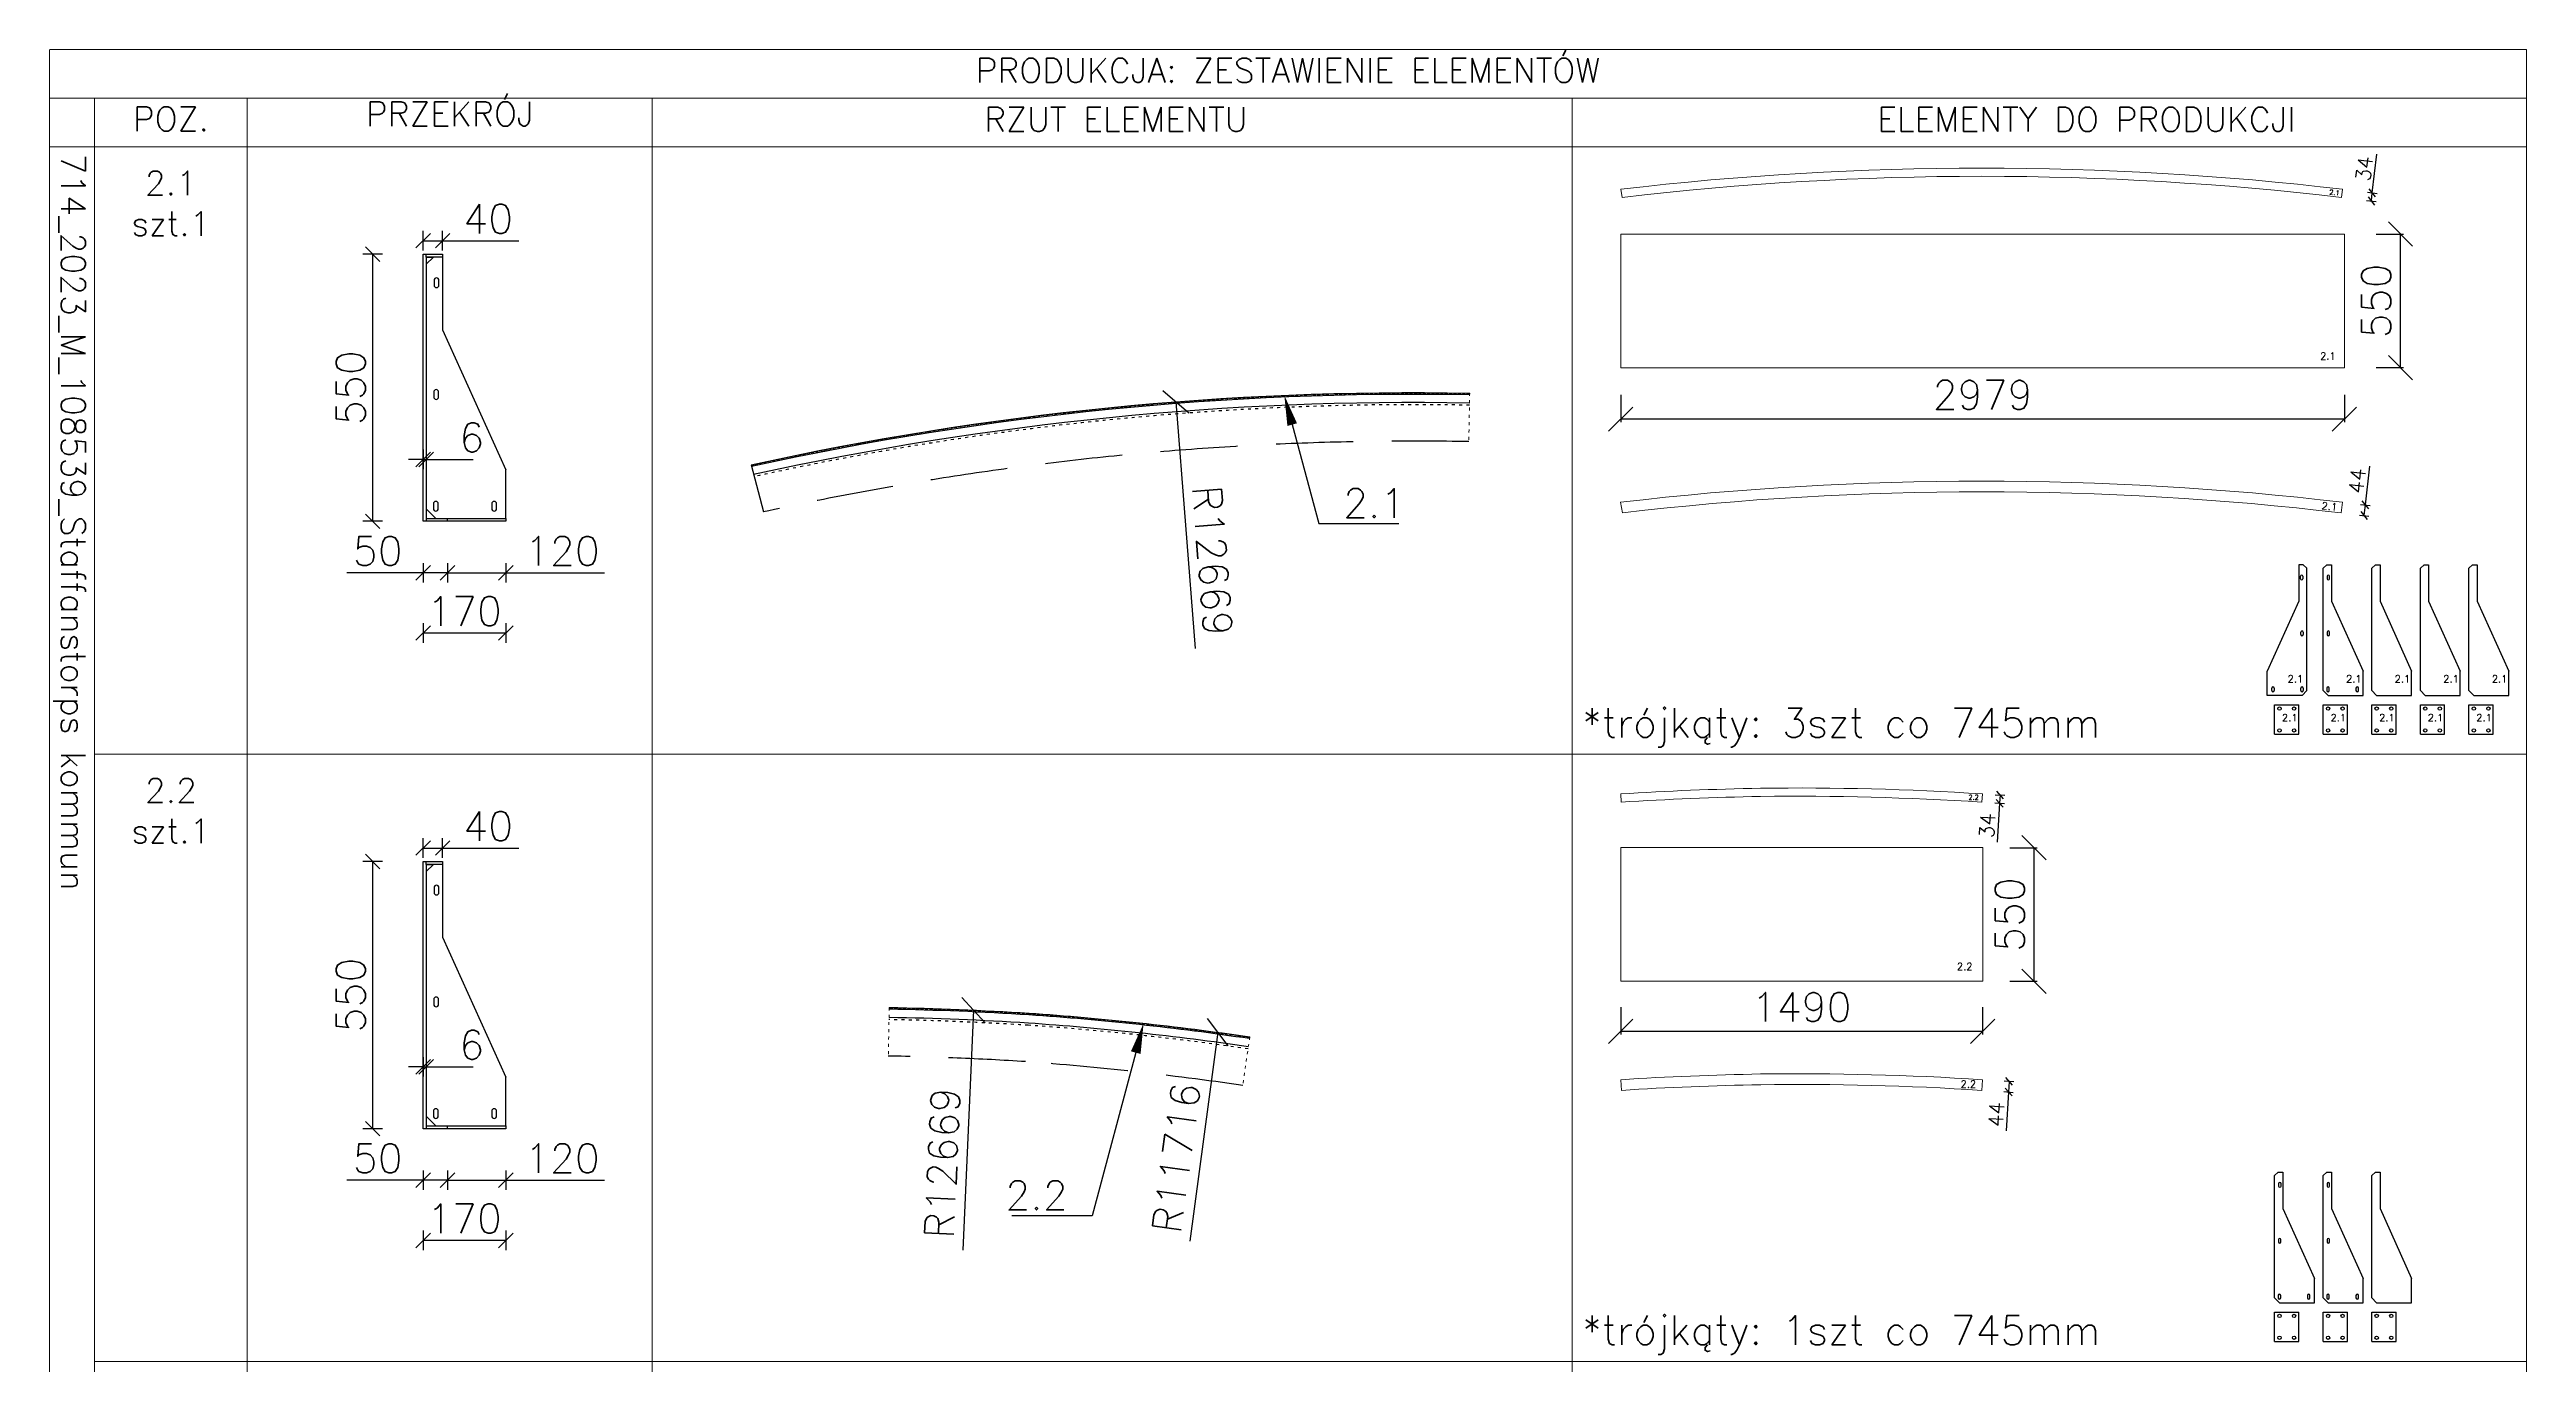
# Model space of a CAD drawing. Header units: millimetres. Extents: x 5046 to 103012, y -15969 to 47766.
# Drawn here: x 58995 to 69191, y 18291 to 23703 of the extents above; entities that cross this region are included whole.
import ezdxf
from ezdxf import colors
from ezdxf.entities.mleader import LeaderData, LeaderLine
from ezdxf.math import Vec2, Vec3

# ---------------------------------------------------------------- set-up
doc = ezdxf.new("R2010")
doc.units = ezdxf.units.MM
for name, pattern in [('ACAD_ISO03W100', [30, 12, -18]), ('ACAD_ISO10W100', [18, 12, -3, 0, -3]), ('HIDDEN2', [4.7625, 3.175, -1.5875])]:
    doc.linetypes.add(name, pattern=pattern)
doc.layers.get('0').update_dxf_attribs({"lineweight": 0})
doc.layers.get('Defpoints').update_dxf_attribs({"lineweight": 0})
for name, color, linetype, lineweight in [('DIM', 3, 'Continuous', 0), ('Kreska-kropka', 240, 'ACAD_ISO10W100', 0), ('Pomocnicze', 252, 'Continuous', 0), ('Przerywana', 230, 'ACAD_ISO03W100', 0), ('TEXT', 2, 'Continuous', 0)]:
    doc.layers.add(name, color=color, linetype=linetype, lineweight=lineweight)
for name, color, linetype in [('L_KS1 550', 40, 'Continuous'), ('L_KS_inderside', 40, 'HIDDEN2'), ('Profil główny', 7, 'Continuous')]:
    doc.layers.add(name, color=color, linetype=linetype)
doc.styles.add('Opisy 1-20', font='simplex.shx', dxfattribs={"height": 100})
doc.styles.add('Skala 1-20', font='simplex.shx', dxfattribs={"height": 60})
doc.styles.add('Skala 1-50', font='simplex.shx', dxfattribs={"height": 120})
doc.dimstyles.new('Skala 1-20', dxfattribs={"dimtxt": 6, "dimasz": 30, "dimexe": 20, "dimexo": 0.625, "dimgap": 15, "dimtad": 1, "dimdec": 0, "dimtxsty": 'Skala 1-20', "dimblk": 'OBLIQUE', "dimcen": 2.5, "dimadec": 0, "dimazin": 0, "dimtfac": 1, "dimtdec": 0, "dimtmove": 0, "dimatfit": 3, "dimldrblk": 'OBLIQUE', "dimfxl": 20, "dimfxlon": 1, "dimarcsym": 0})
doc.dimstyles.new('Skala 1-50', dxfattribs={"dimtxt": 12, "dimasz": 100, "dimexe": 12.5, "dimexo": 0.625, "dimgap": 40, "dimtad": 1, "dimdec": 0, "dimtxsty": 'Skala 1-50', "dimblk": 'OBLIQUE', "dimcen": 2.5, "dimadec": 0, "dimazin": 0, "dimtfac": 1, "dimtdec": 0, "dimtmove": 0, "dimatfit": 3, "dimldrblk": 'OBLIQUE', "dimfxl": 100, "dimfxlon": 1, "dimarcsym": 0})

# ---------------------------------------------------------------- blocks, each defined once
blk = doc.blocks.new('_Oblique')
at = {"color": 0, "linetype": 'ByBlock', "lineweight": -2}
blk.add_line((-0.5, -0.5), (0.5, 0.5), dxfattribs=at)
blk = doc.blocks.new('*D1623')
at = {"layer": 'Defpoints', "color": 0}
for p in [(-6, -214.8), (44, -214.8), (-6, -320.9)]:
    blk.add_point(p, dxfattribs=at)
at = {"layer": 'DIM', "color": 0, "lineweight": -2}
for p, q in [((-6, -300.9), (-6, -340.9)), ((44, -300.9), (44, -340.9)), ((-6, -320.9), (-163.1, -320.9)), ((44, -320.9), (-6, -320.9))]:
    blk.add_line(p, q, dxfattribs=at)
at = {"layer": 'DIM', "color": 0, "linetype": 'ByBlock', "lineweight": -2, "xscale": 30, "yscale": 30, "zscale": 30, "rotation": 180}
blk.add_blockref('_Oblique', (-6, -320.9), dxfattribs=at)
at = {"layer": 'DIM', "color": 0, "linetype": 'ByBlock', "lineweight": -2, "xscale": 30, "yscale": 30, "zscale": 30}
blk.add_blockref('_Oblique', (44, -320.9), dxfattribs=at)
at = {"layer": 'DIM', "color": 0, "insert": (-99.6, -275.9), "char_height": 60, "attachment_point": 5, "style": 'Skala 1-20'}
blk.add_mtext('50', dxfattribs=at)
blk = doc.blocks.new('*D1624')
at = {"layer": 'Defpoints', "color": 0}
for p in [(44, -214.8), (164, -214.8), (164, -320.9)]:
    blk.add_point(p, dxfattribs=at)
at = {"layer": 'DIM', "color": 0, "lineweight": -2}
for p, q in [((44, -300.9), (44, -340.9)), ((164, -300.9), (164, -340.9)), ((44, -320.9), (164, -320.9)), ((164, -320.9), (366.9, -320.9))]:
    blk.add_line(p, q, dxfattribs=at)
at = {"layer": 'DIM', "color": 0, "linetype": 'ByBlock', "lineweight": -2, "xscale": 30, "yscale": 30, "zscale": 30, "rotation": 180}
blk.add_blockref('_Oblique', (44, -320.9), dxfattribs=at)
at = {"layer": 'DIM', "color": 0, "linetype": 'ByBlock', "lineweight": -2, "xscale": 30, "yscale": 30, "zscale": 30}
blk.add_blockref('_Oblique', (164, -320.9), dxfattribs=at)
at = {"layer": 'DIM', "color": 0, "insert": (280.4, -275.9), "char_height": 60, "attachment_point": 5, "style": 'Skala 1-20'}
blk.add_mtext('120', dxfattribs=at)
blk = doc.blocks.new('*D1625')
at = {"layer": 'Defpoints', "color": 0}
for p in [(-6, -214.8), (164, -214.8), (-6, -444.7)]:
    blk.add_point(p, dxfattribs=at)
at = {"layer": 'DIM', "color": 0, "lineweight": -2}
for p, q in [((-6, -424.7), (-6, -464.7)), ((164, -444.7), (-6, -444.7)), ((164, -424.7), (164, -464.7))]:
    blk.add_line(p, q, dxfattribs=at)
at = {"layer": 'DIM', "color": 0, "linetype": 'ByBlock', "lineweight": -2, "xscale": 30, "yscale": 30, "zscale": 30, "rotation": 180}
blk.add_blockref('_Oblique', (-6, -444.7), dxfattribs=at)
at = {"layer": 'DIM', "color": 0, "linetype": 'ByBlock', "lineweight": -2, "xscale": 30, "yscale": 30, "zscale": 30}
blk.add_blockref('_Oblique', (164, -444.7), dxfattribs=at)
at = {"layer": 'DIM', "color": 0, "insert": (79, -399.7), "char_height": 60, "attachment_point": 5, "style": 'Skala 1-20'}
blk.add_mtext('170', dxfattribs=at)
blk = doc.blocks.new('*D1626')
at = {"layer": 'Defpoints', "color": 0}
for p in [(-110, 335.2), (-6, 335.2), (-6, -214.8)]:
    blk.add_point(p, dxfattribs=at)
at = {"layer": 'DIM', "color": 0, "lineweight": -2}
for p, q in [((-90, 335.2), (-130, 335.2)), ((-110, -214.8), (-110, 335.2)), ((-90, -214.8), (-130, -214.8))]:
    blk.add_line(p, q, dxfattribs=at)
at = {"layer": 'DIM', "color": 0, "linetype": 'ByBlock', "lineweight": -2, "xscale": 30, "yscale": 30, "zscale": 30}
for p, rotation in [((-110, 335.2), 90), ((-110, -214.8), 270)]:
    blk.add_blockref('_Oblique', p, dxfattribs=dict(at, rotation=rotation))
at = {"layer": 'DIM', "color": 0, "insert": (-155, 60.2), "char_height": 60, "attachment_point": 5, "rotation": 90, "style": 'Skala 1-20'}
blk.add_mtext('550', dxfattribs=at)
blk = doc.blocks.new('*D1627')
at = {"layer": 'Defpoints', "color": 0}
for p in [(-6, 0), (0, 0), (0, -87.3)]:
    blk.add_point(p, dxfattribs=at)
at = {"layer": 'DIM', "color": 0, "lineweight": -2}
for p, q in [((-6, -87.3), (-36, -87.3)), ((-6, -67.3), (-6, -107.3)), ((-6, -87.3), (0, -87.3)), ((0, -67.3), (0, -107.3)), ((0, -87.3), (97.1, -87.3))]:
    blk.add_line(p, q, dxfattribs=at)
at = {"layer": 'DIM', "color": 0, "linetype": 'ByBlock', "lineweight": -2, "xscale": 30, "yscale": 30, "zscale": 30}
blk.add_blockref('_Oblique', (-6, -87.3), dxfattribs=at)
at = {"layer": 'DIM', "color": 0, "linetype": 'ByBlock', "lineweight": -2, "xscale": 30, "yscale": 30, "zscale": 30, "rotation": 180}
blk.add_blockref('_Oblique', (0, -87.3), dxfattribs=at)
at = {"layer": 'DIM', "color": 0, "insert": (93.6, -42.3), "char_height": 60, "attachment_point": 5, "style": 'Skala 1-20'}
blk.add_mtext('6', dxfattribs=at)
blk = doc.blocks.new('*D1628')
at = {"layer": 'Defpoints', "color": 0}
for p in [(34, 362.8), (-6, 335.2), (34, 335.2)]:
    blk.add_point(p, dxfattribs=at)
at = {"layer": 'DIM', "color": 0, "lineweight": -2}
for p, q in [((-6, 342.8), (-6, 382.8)), ((-6, 362.8), (34, 362.8)), ((34, 342.8), (34, 382.8)), ((34, 362.8), (191.1, 362.8))]:
    blk.add_line(p, q, dxfattribs=at)
at = {"layer": 'DIM', "color": 0, "linetype": 'ByBlock', "lineweight": -2, "xscale": 30, "yscale": 30, "zscale": 30, "rotation": 180}
blk.add_blockref('_Oblique', (-6, 362.8), dxfattribs=at)
at = {"layer": 'DIM', "color": 0, "linetype": 'ByBlock', "lineweight": -2, "xscale": 30, "yscale": 30, "zscale": 30}
blk.add_blockref('_Oblique', (34, 362.8), dxfattribs=at)
at = {"layer": 'DIM', "color": 0, "insert": (127.6, 407.8), "char_height": 60, "attachment_point": 5, "style": 'Skala 1-20'}
blk.add_mtext('40', dxfattribs=at)
blk = doc.blocks.new('*D2830')
at = {"layer": 'Defpoints', "color": 0}
for p in [(63631, 22253), (64613, 9623)]:
    blk.add_point(p, dxfattribs=at)
at = {"layer": 'DIM', "color": 0, "lineweight": -2}
blk.add_line((63631, 22253), (63710, 21238), dxfattribs=at)
at = {"layer": 'DIM', "color": 0, "linetype": 'ByBlock', "lineweight": -2, "xscale": 100, "yscale": 100, "zscale": 100, "rotation": 94.44521016586647}
blk.add_blockref('_Oblique', (63631, 22253), dxfattribs=at)
at = {"layer": 'DIM', "color": 0, "insert": (63782, 21599), "char_height": 120, "attachment_point": 5, "rotation": 274.4452, "style": 'Skala 1-50'}
blk.add_mtext('R12669', dxfattribs=at)
blk = doc.blocks.new('*D2833')
at = {"layer": 'Defpoints', "color": 0}
for p in [(63804, 19658), (62230, 8048)]:
    blk.add_point(p, dxfattribs=at)
at = {"layer": 'DIM', "color": 0, "lineweight": -2}
blk.add_line((63804, 19658), (63688, 18799), dxfattribs=at)
at = {"layer": 'DIM', "color": 0, "linetype": 'ByBlock', "lineweight": -2, "xscale": 100, "yscale": 100, "zscale": 100, "rotation": 82.27860717984346}
blk.add_blockref('_Oblique', (63804, 19658), dxfattribs=at)
at = {"layer": 'DIM', "color": 0, "insert": (63633, 19141), "char_height": 120, "attachment_point": 5, "rotation": 82.2786, "style": 'Skala 1-50'}
blk.add_mtext('R11716', dxfattribs=at)
blk = doc.blocks.new('*D2834')
at = {"layer": 'Defpoints', "color": 0}
for p in [(62798, 19749), (62223, 7094)]:
    blk.add_point(p, dxfattribs=at)
at = {"layer": 'DIM', "color": 0, "lineweight": -2}
blk.add_line((62798, 19749), (62754, 18762), dxfattribs=at)
at = {"layer": 'DIM', "color": 0, "linetype": 'ByBlock', "lineweight": -2, "xscale": 100, "yscale": 100, "zscale": 100, "rotation": 87.39799648507369}
blk.add_blockref('_Oblique', (62798, 19749), dxfattribs=at)
at = {"layer": 'DIM', "color": 0, "insert": (62670, 19120), "char_height": 120, "attachment_point": 5, "rotation": 87.398, "style": 'Skala 1-50'}
blk.add_mtext('R12669', dxfattribs=at)
blk = doc.blocks.new('*D2837')
at = {"layer": 'Defpoints', "color": 0}
for p in [(65591, 22566), (64727, 16684)]:
    blk.add_point(p, dxfattribs=at)
at = {"layer": 'DIM', "color": 0, "lineweight": -2}
blk.add_line((64727, 16684), (64846, 17498), dxfattribs=at)
at = {"layer": 'DIM', "color": 0, "linetype": 'ByBlock', "lineweight": -2, "xscale": 100, "yscale": 100, "zscale": 100, "rotation": 261.6372563403878}
blk.add_blockref('_Oblique', (64727, 16684), dxfattribs=at)
at = {"layer": 'DIM', "color": 0, "insert": (64702, 17205), "char_height": 120, "attachment_point": 5, "rotation": 81.6373, "style": 'Skala 1-50'}
blk.add_mtext('R5945', dxfattribs=at)
blk = doc.blocks.new('G$CA3ED2B26')
at = {"layer": 'Profil główny'}
for p, q in [((-34, 538), (-34, 388)), ((-15, 538), (-34, 538)), ((-15, 538), (0, 523)), ((0, 20), (0, 523)), ((-34, 388), (-164, 100)), ((-164, 0), (-164, 100)), ((-20, 0), (-164, 0)), ((-20, 0), (0, 20))]:
    blk.add_line(p, q, dxfattribs=at)
blk = doc.blocks.new('*D2857')
at = {"layer": 'Defpoints', "color": 0}
for p in [(68441, 22944), (68672, 22944), (68441, 22394)]:
    blk.add_point(p, dxfattribs=at)
at = {"layer": 'DIM', "color": 0, "lineweight": -2}
for p, q in [((68572, 22944), (68685, 22944)), ((68672, 22394), (68672, 22944)), ((68572, 22394), (68685, 22394))]:
    blk.add_line(p, q, dxfattribs=at)
at = {"layer": 'DIM', "color": 0, "linetype": 'ByBlock', "lineweight": -2, "xscale": 100, "yscale": 100, "zscale": 100}
for p, rotation in [((68672, 22944), 90), ((68672, 22394), 270)]:
    blk.add_blockref('_Oblique', p, dxfattribs=dict(at, rotation=rotation))
at = {"layer": 'DIM', "color": 0, "insert": (68572, 22669), "char_height": 120, "attachment_point": 5, "rotation": 90, "style": 'Skala 1-50'}
blk.add_mtext('550', dxfattribs=at)
blk = doc.blocks.new('*D2858')
at = {"layer": 'Defpoints', "color": 0}
for p in [(65462, 22394), (68441, 22394), (65462, 22182)]:
    blk.add_point(p, dxfattribs=at)
at = {"layer": 'DIM', "color": 0, "lineweight": -2}
for p, q in [((65462, 22282), (65462, 22170)), ((68441, 22282), (68441, 22170)), ((68441, 22182), (65462, 22182))]:
    blk.add_line(p, q, dxfattribs=at)
at = {"layer": 'DIM', "color": 0, "linetype": 'ByBlock', "lineweight": -2, "xscale": 100, "yscale": 100, "zscale": 100, "rotation": 180}
blk.add_blockref('_Oblique', (65462, 22182), dxfattribs=at)
at = {"layer": 'DIM', "color": 0, "linetype": 'ByBlock', "lineweight": -2, "xscale": 100, "yscale": 100, "zscale": 100}
blk.add_blockref('_Oblique', (68441, 22182), dxfattribs=at)
at = {"layer": 'DIM', "color": 0, "insert": (66952, 22282), "char_height": 120, "attachment_point": 5, "style": 'Skala 1-50'}
blk.add_mtext('2979', dxfattribs=at)
blk = doc.blocks.new('*D2859')
at = {"layer": 'Defpoints', "color": 0}
for p in [(68430, 23094), (68434, 23128), (68556, 23114)]:
    blk.add_point(p, dxfattribs=at)
at = {"layer": 'DIM', "color": 0, "lineweight": -2}
for p, q in [((68556, 23114), (68575, 23273)), ((68532, 23082), (68572, 23078)), ((68536, 23116), (68576, 23111)), ((68552, 23080), (68556, 23114))]:
    blk.add_line(p, q, dxfattribs=at)
at = {"layer": 'DIM', "color": 0, "linetype": 'ByBlock', "lineweight": -2, "xscale": 30, "yscale": 30, "zscale": 30}
for p, rotation in [((68552, 23080), 263.2619821521481), ((68556, 23114), 83.26198215214802)]:
    blk.add_blockref('_Oblique', p, dxfattribs=dict(at, rotation=rotation))
at = {"layer": 'DIM', "color": 0, "insert": (68523, 23213), "char_height": 60, "attachment_point": 5, "rotation": 83.262, "style": 'Skala 1-20'}
blk.add_mtext('34', dxfattribs=at)
blk = doc.blocks.new('*D2861')
at = {"layer": 'Defpoints', "color": 0}
for p in [(68433, 21840), (68528, 21829), (68428, 21796)]:
    blk.add_point(p, dxfattribs=at)
at = {"layer": 'DIM', "color": 0, "lineweight": -2}
for p, q in [((68528, 21829), (68546, 21988)), ((68508, 21831), (68547, 21826)), ((68522, 21785), (68528, 21829)), ((68503, 21787), (68542, 21783))]:
    blk.add_line(p, q, dxfattribs=at)
at = {"layer": 'DIM', "color": 0, "linetype": 'ByBlock', "lineweight": -2, "xscale": 30, "yscale": 30, "zscale": 30}
for p, rotation in [((68528, 21829), 83.2619821521065), ((68522, 21785), 263.2619821521065)]:
    blk.add_blockref('_Oblique', p, dxfattribs=dict(at, rotation=rotation))
at = {"layer": 'DIM', "color": 0, "insert": (68494, 21928), "char_height": 60, "attachment_point": 5, "rotation": 83.262, "style": 'Skala 1-20'}
blk.add_mtext('44', dxfattribs=at)
blk = doc.blocks.new('*D2876')
at = {"layer": 'Defpoints', "color": 0}
for p in [(66952, 20418), (67164, 20418), (66952, 19868)]:
    blk.add_point(p, dxfattribs=at)
at = {"layer": 'DIM', "color": 0, "lineweight": -2}
for p, q in [((67064, 20418), (67177, 20418)), ((67164, 19868), (67164, 20418)), ((67064, 19868), (67177, 19868))]:
    blk.add_line(p, q, dxfattribs=at)
at = {"layer": 'DIM', "color": 0, "linetype": 'ByBlock', "lineweight": -2, "xscale": 100, "yscale": 100, "zscale": 100}
for p, rotation in [((67164, 20418), 90), ((67164, 19868), 270)]:
    blk.add_blockref('_Oblique', p, dxfattribs=dict(at, rotation=rotation))
at = {"layer": 'DIM', "color": 0, "insert": (67064, 20143), "char_height": 120, "attachment_point": 5, "rotation": 90, "style": 'Skala 1-50'}
blk.add_mtext('550', dxfattribs=at)
blk = doc.blocks.new('*D2877')
at = {"layer": 'Defpoints', "color": 0}
for p in [(65462, 19868), (66952, 19868), (65462, 19662)]:
    blk.add_point(p, dxfattribs=at)
at = {"layer": 'DIM', "color": 0, "lineweight": -2}
for p, q in [((65462, 19762), (65462, 19649)), ((66952, 19762), (66952, 19649)), ((66952, 19662), (65462, 19662))]:
    blk.add_line(p, q, dxfattribs=at)
at = {"layer": 'DIM', "color": 0, "linetype": 'ByBlock', "lineweight": -2, "xscale": 100, "yscale": 100, "zscale": 100, "rotation": 180}
blk.add_blockref('_Oblique', (65462, 19662), dxfattribs=at)
at = {"layer": 'DIM', "color": 0, "linetype": 'ByBlock', "lineweight": -2, "xscale": 100, "yscale": 100, "zscale": 100}
blk.add_blockref('_Oblique', (66952, 19662), dxfattribs=at)
at = {"layer": 'DIM', "color": 0, "insert": (66207, 19762), "char_height": 120, "attachment_point": 5, "style": 'Skala 1-50'}
blk.add_mtext('1490', dxfattribs=at)
blk = doc.blocks.new('*D2878')
at = {"layer": 'Defpoints', "color": 0}
for p in [(66949, 20605), (66951, 20639), (67022, 20601)]:
    blk.add_point(p, dxfattribs=at)
at = {"layer": 'DIM', "color": 0, "lineweight": -2}
for p, q in [((67002, 20602), (67042, 20600)), ((67004, 20636), (67044, 20634)), ((67022, 20601), (67012, 20441)), ((67024, 20635), (67022, 20601))]:
    blk.add_line(p, q, dxfattribs=at)
at = {"layer": 'DIM', "color": 0, "linetype": 'ByBlock', "lineweight": -2, "xscale": 30, "yscale": 30, "zscale": 30}
for p, rotation in [((67022, 20601), 266.4681029372288), ((67024, 20635), 86.46810293722875)]:
    blk.add_blockref('_Oblique', p, dxfattribs=dict(at, rotation=rotation))
at = {"layer": 'DIM', "color": 0, "insert": (66971, 20509), "char_height": 60, "attachment_point": 5, "rotation": 86.4681, "style": 'Skala 1-20'}
blk.add_mtext('34', dxfattribs=at)
blk = doc.blocks.new('*D2880')
at = {"layer": 'Defpoints', "color": 0}
for p in [(66948, 19419), (66951, 19463), (67059, 19412)]:
    blk.add_point(p, dxfattribs=at)
at = {"layer": 'DIM', "color": 0, "lineweight": -2}
for p, q in [((67039, 19414), (67078, 19411)), ((67041, 19458), (67081, 19455)), ((67059, 19412), (67049, 19253)), ((67061, 19456), (67059, 19412))]:
    blk.add_line(p, q, dxfattribs=at)
at = {"layer": 'DIM', "color": 0, "linetype": 'ByBlock', "lineweight": -2, "xscale": 30, "yscale": 30, "zscale": 30}
for p, rotation in [((67059, 19412), 266.4681029372642), ((67061, 19456), 86.46810293726425)]:
    blk.add_blockref('_Oblique', p, dxfattribs=dict(at, rotation=rotation))
at = {"layer": 'DIM', "color": 0, "insert": (67008, 19320), "char_height": 60, "attachment_point": 5, "rotation": 86.4681, "style": 'Skala 1-20'}
blk.add_mtext('44', dxfattribs=at)
blk = doc.blocks.new('*D2892')
at = {"layer": 'Defpoints', "color": 0}
for p in [(62407, 20548), (63235, 14662)]:
    blk.add_point(p, dxfattribs=at)
at = {"layer": 'DIM', "color": 0, "lineweight": -2}
blk.add_line((63235, 14662), (63120, 15476), dxfattribs=at)
at = {"layer": 'DIM', "color": 0, "linetype": 'ByBlock', "lineweight": -2, "xscale": 100, "yscale": 100, "zscale": 100, "rotation": 278.0107824591519}
blk.add_blockref('_Oblique', (63235, 14662), dxfattribs=at)
at = {"layer": 'DIM', "color": 0, "insert": (63263, 15182), "char_height": 120, "attachment_point": 5, "rotation": 278.0108, "style": 'Skala 1-50'}
blk.add_mtext('R5945', dxfattribs=at)
blk = doc.blocks.new('det550')
at = {"layer": 'Profil główny'}
for p, q in [((-6, -214.8), (-6, 335.2)), ((-6, 335.2), (34, 335.2)), ((0, 329.2), (0, 335.2)), ((34, 329.2), (0, 329.2)), ((0, 329.2), (0, -208.8)), ((0, 329.2), (15, 329.2)), ((15, 329.2), (0, 314.2)), ((0, 314.2), (0, -188.8)), ((34, 335.2), (34, 329.2)), ((34, 329.2), (34, 179.2)), ((34, 179.2), (164, -108.8)), ((164, -208.8), (164, -108.8)), ((20, -208.8), (0, -188.8)), ((164, -214.8), (-6, -214.8)), ((0, -208.8), (164, -208.8)), ((0, -208.8), (0, -214.8)), ((44, -214.8), (44, -208.8)), ((164, -208.8), (164, -214.8))]:
    blk.add_line(p, q, dxfattribs=at)
for points in [[(16.5, 281.2), (16.5, 271.2, 1), (26.5, 271.2), (26.5, 281.2, 1)], [(15.8, 51.2), (15.8, 41.2, 1), (25.8, 41.2), (25.8, 51.2, 1)], [(15, -178.8), (15, -188.8, 1), (25, -188.8), (25, -178.8, 1)], [(135, -178.8), (135, -188.8, 1), (145, -188.8), (145, -178.8, 1)]]:
    blk.add_lwpolyline(points, format="xyb", close=True, dxfattribs=at)
at = {"layer": 'DIM'}
for base, p1, p2, picture, middle in [((34, 362.8), (-6, 335.2), (34, 335.2), '*D1628', (127.6, 407.8)), ((0, -87.3), (-6, 0), (0, 0), '*D1627', (93.6, -42.3)), ((-6, -320.9), (44, -214.8), (-6, -214.8), '*D1623', (-99.6, -275.9)), ((164, -320.9), (44, -214.8), (164, -214.8), '*D1624', (280.4, -275.9))]:
    dim = blk.add_linear_dim(base=base, p1=p1, p2=p2, dimstyle='Skala 1-20', dxfattribs=at)
    dim.commit()
    dim.dimension.update_dxf_attribs({"geometry": picture, "text_midpoint": middle})
dim = blk.add_linear_dim(base=(-110, 335.2), p1=(-6, -214.8), p2=(-6, 335.2), angle=90, dimstyle='Skala 1-20', dxfattribs=at)
dim.commit()
dim.dimension.update_dxf_attribs({"geometry": '*D1626', "text_midpoint": (-155, 60.2)})
dim = blk.add_linear_dim(base=(-6, -444.7), p1=(164, -214.8), p2=(-6, -214.8), dimstyle='Skala 1-20', dxfattribs=at)
dim.commit()
dim.dimension.update_dxf_attribs({"geometry": '*D1625', "text_midpoint": (79, -444.7), "dimtype": 160})

msp = doc.modelspace()

# ---------------------------------------------------------------- linework, layer by layer
for p, q in [((65462.4, 23128.2), (65467.8, 23094.6)), ((68433.8, 23128.2), (68429.8, 23094.4)), ((65461.8, 21839.8), (65468.9, 21796.3)), ((68433.3, 21839.8), (68428.1, 21796.1)), ((65462.4, 20639.3), (65464.5, 20605.4)), ((66950.8, 20639.3), (66948.7, 20605.4)), ((65462.4, 19463.1), (65465.1, 19419.2)), ((66950.8, 19463.1), (66948, 19419.2))]:
    msp.add_line(p, q)
at = {"color": 7, "linetype": 'Continuous', "lineweight": 25}
for p, q in [((68260.4, 21525), (68260.4, 21535)), ((68270.4, 21535), (68270.4, 21525)), ((68261.2, 21295), (68261.2, 21305)), ((68271.2, 21305), (68271.2, 21295)), ((68142, 21065), (68142, 21075)), ((68152, 21075), (68152, 21065)), ((68262, 21065), (68262, 21075)), ((68272, 21075), (68272, 21065))]:
    msp.add_line(p, q, dxfattribs=at)
for points in [[(65462.4, 23128.2, -0.0588682), (68433.8, 23128.2)], [(65467.8, 23094.6, -0.0588388), (68429.8, 23094.4)], [(65461.8, 21839.8, -0.0588682), (68433.3, 21839.8)], [(65468.9, 21796.3, -0.0588301), (68428.1, 21796.1)], [(65462.4, 20639.3, -0.0113689), (66037.6, 20662.7, -0.0195074), (66950.8, 20639.3)], [(65464.5, 20605.4, -0.0113673), (66038.2, 20628.8, -0.0195079), (66948.7, 20605.4)], [(65462.4, 19463.1, -0.0113689), (66037.6, 19486.5, -0.0195074), (66950.8, 19463.1)], [(65465.1, 19419.2, -0.0113669), (66038.3, 19442.5, -0.0195081), (66948, 19419.2)]]:
    msp.add_lwpolyline(points, format="xyb")
for points in [[(65462.4, 22943.6), (68441.4, 22943.6), (68441.4, 22393.6), (65462.4, 22393.6)], [(65462.4, 20418.3), (66952.4, 20418.3), (66952.4, 19868.3), (65462.4, 19868.3)]]:
    msp.add_lwpolyline(points, close=True)
for centre, start, end in [((68265.4, 21535), 0, 180), ((68265.4, 21525), 180, 0), ((68266.2, 21305), 0, 180), ((68266.2, 21295), 180, 0), ((68147, 21075), 0, 180), ((68147, 21065), 180, 0), ((68267, 21075), 0, 180), ((68267, 21065), 180, 0)]:
    msp.add_arc(centre, 5, start, end, dxfattribs=at)
at = {"layer": 'Kreska-kropka'}
for points in [[(61883, 21990.9, -0.0588707), (64840.5, 22286.5)], [(62451, 19757.4, -0.011369), (63026.4, 19733.9, -0.0195073), (63934.8, 19636.3)]]:
    msp.add_lwpolyline(points, format="xyb", dxfattribs=at)
at = {"layer": 'L_KS1 550'}
for points in [[(61882.3, 21993.8, -0.0588733), (64840.6, 22289.5)], [(61883.8, 21988, -0.0588682), (64840.5, 22283.5)], [(61892.6, 21955.1, -0.0588388), (64839.9, 22249.5)], [(62450.3, 19720.4, -0.0113673), (63024, 19697, -0.0195079), (63929.6, 19599.7)], [(62451, 19754.4, -0.0113689), (63026.2, 19731, -0.0195074), (63934.4, 19633.3)], [(62451.1, 19760.4, -0.0113691), (63026.6, 19736.9, -0.0195073), (63935.3, 19639.3)]]:
    msp.add_lwpolyline(points, format="xyb", dxfattribs=at)
at = {"layer": 'L_KS1 550', "linetype": 'ACAD_ISO03W100'}
for points in [[(61895.2, 21945.4, -0.0588301), (64839.7, 22239.5)], [(62450.2, 19710.4, -0.0113669), (63023.4, 19687, -0.0195081), (63928.1, 19589.8)]]:
    msp.add_lwpolyline(points, format="xyb", dxfattribs=at)
at = {"layer": 'L_KS_inderside', "ltscale": 100}
for points in [[(61933.8, 21800.3, -0.0586985), (64837, 22089.5)], [(62447.5, 19560.4, -0.0113457), (63012.8, 19537.4, -0.0169612), (63906.5, 19439.5)]]:
    msp.add_lwpolyline(points, format="xyb", dxfattribs=at)
at = {"layer": 'Pomocnicze'}
for p, q in [((69190.5, 23703.4), (58994.8, 23703.4)), ((58994.8, 23701.1), (58994.8, -14944.5)), ((69190.5, 23703.4), (69190.5, -14944.5)), ((69190.5, 23503.4), (58994.8, 23503.4)), ((59180.2, 23503.4), (59180.2, -14944.5)), ((59808.5, 23503.4), (59808.5, -14944.5)), ((61475.3, 23503.4), (61475.3, -14944.5)), ((65262.4, 23503.4), (65262.4, -14944.5)), ((69190.5, 23303.4), (58994.8, 23303.4)), ((69190.5, 20803.4), (59180.2, 20803.4)), ((69190.5, 18303.4), (59180.2, 18303.4))]:
    msp.add_line(p, q, dxfattribs=at)
at = {"layer": 'Profil główny'}
for p, q in [((61882.3, 21993.8), (61933.8, 21800.3)), ((68368.8, 21583), (68353.8, 21568)), ((68353.8, 21065), (68353.8, 21568)), ((68368.8, 21583), (68387.8, 21583)), ((68387.8, 21583), (68387.8, 21433)), ((68568.8, 21583), (68553.8, 21568)), ((68553.8, 21065), (68553.8, 21568)), ((68568.8, 21583), (68587.8, 21583)), ((68587.8, 21583), (68587.8, 21433)), ((68768.8, 21583), (68753.8, 21568)), ((68753.8, 21065), (68753.8, 21568)), ((68768.8, 21583), (68787.8, 21583)), ((68787.8, 21583), (68787.8, 21433)), ((68968.8, 21583), (68953.8, 21568)), ((68953.8, 21065), (68953.8, 21568)), ((68968.8, 21583), (68987.8, 21583)), ((68987.8, 21583), (68987.8, 21433)), ((68387.8, 21433), (68517.8, 21145)), ((68587.8, 21433), (68717.8, 21145)), ((68787.8, 21433), (68917.8, 21145)), ((68987.8, 21433), (69117.8, 21145)), ((68517.8, 21045), (68517.8, 21145)), ((68717.8, 21045), (68717.8, 21145)), ((68917.8, 21045), (68917.8, 21145)), ((69117.8, 21045), (69117.8, 21145)), ((68153.8, 20885.7), (68153.8, 21005.7)), ((68153.8, 21005.7), (68253.8, 21005.7)), ((68253.8, 20885.7), (68253.8, 21005.7)), ((68373.8, 21045), (68353.8, 21065)), ((68353.8, 20885.7), (68353.8, 21005.7)), ((68353.8, 21005.7), (68453.8, 21005.7)), ((68373.8, 21045), (68517.8, 21045)), ((68453.8, 20885.7), (68453.8, 21005.7)), ((68573.8, 21045), (68553.8, 21065)), ((68553.8, 20885.7), (68553.8, 21005.7)), ((68553.8, 21005.7), (68653.8, 21005.7)), ((68573.8, 21045), (68717.8, 21045)), ((68653.8, 20885.7), (68653.8, 21005.7)), ((68773.8, 21045), (68753.8, 21065)), ((68753.8, 20885.7), (68753.8, 21005.7)), ((68753.8, 21005.7), (68853.8, 21005.7)), ((68773.8, 21045), (68917.8, 21045)), ((68853.8, 20885.7), (68853.8, 21005.7)), ((68973.8, 21045), (68953.8, 21065)), ((68953.8, 20885.7), (68953.8, 21005.7)), ((68953.8, 21005.7), (69053.8, 21005.7)), ((68973.8, 21045), (69117.8, 21045)), ((69053.8, 20885.7), (69053.8, 21005.7)), ((68153.8, 20885.7), (68253.8, 20885.7)), ((68353.8, 20885.7), (68453.8, 20885.7)), ((68553.8, 20885.7), (68653.8, 20885.7)), ((68753.8, 20885.7), (68853.8, 20885.7)), ((68953.8, 20885.7), (69053.8, 20885.7)), ((68168.8, 19083), (68153.8, 19068)), ((68153.8, 18565), (68153.8, 19068)), ((68168.8, 19083), (68187.8, 19083)), ((68187.8, 19083), (68187.8, 18933)), ((68368.8, 19083), (68353.8, 19068)), ((68353.8, 18565), (68353.8, 19068)), ((68368.8, 19083), (68387.8, 19083)), ((68387.8, 19083), (68387.8, 18933)), ((68568.8, 19083), (68553.8, 19068)), ((68553.8, 18565), (68553.8, 19068)), ((68568.8, 19083), (68587.8, 19083)), ((68587.8, 19083), (68587.8, 18933)), ((68187.8, 18933), (68317.8, 18645)), ((68387.8, 18933), (68517.8, 18645)), ((68587.8, 18933), (68717.8, 18645)), ((68173.8, 18545), (68153.8, 18565)), ((68317.8, 18545), (68317.8, 18645)), ((68373.8, 18545), (68353.8, 18565)), ((68517.8, 18545), (68517.8, 18645)), ((68573.8, 18545), (68553.8, 18565)), ((68717.8, 18545), (68717.8, 18645)), ((68153.8, 18385.7), (68153.8, 18505.7)), ((68153.8, 18505.7), (68253.8, 18505.7)), ((68173.8, 18545), (68317.8, 18545)), ((68253.8, 18385.7), (68253.8, 18505.7)), ((68353.8, 18385.7), (68353.8, 18505.7)), ((68353.8, 18505.7), (68453.8, 18505.7)), ((68373.8, 18545), (68517.8, 18545)), ((68453.8, 18385.7), (68453.8, 18505.7)), ((68553.8, 18385.7), (68553.8, 18505.7)), ((68553.8, 18505.7), (68653.8, 18505.7)), ((68573.8, 18545), (68717.8, 18545)), ((68653.8, 18385.7), (68653.8, 18505.7)), ((68153.8, 18385.7), (68253.8, 18385.7)), ((68353.8, 18385.7), (68453.8, 18385.7)), ((68553.8, 18385.7), (68653.8, 18385.7))]:
    msp.add_line(p, q, dxfattribs=at)
for points in [[(68370.3, 21535), (68370.3, 21525, 1), (68380.3, 21525), (68380.3, 21535, 1)], [(68369.6, 21305), (68369.6, 21295, 1), (68379.6, 21295), (68379.6, 21305, 1)], [(68368.8, 21075), (68368.8, 21065, 1), (68378.8, 21065), (68378.8, 21075, 1)], [(68488.8, 21075), (68488.8, 21065, 1), (68498.8, 21065), (68498.8, 21075, 1)], [(68170.3, 19035), (68170.3, 19025, 1), (68180.3, 19025), (68180.3, 19035, 1)], [(68370.3, 19035), (68370.3, 19025, 1), (68380.3, 19025), (68380.3, 19035, 1)], [(68169.6, 18805), (68169.6, 18795, 1), (68179.6, 18795), (68179.6, 18805, 1)], [(68369.6, 18805), (68369.6, 18795, 1), (68379.6, 18795), (68379.6, 18805, 1)], [(68168.8, 18575), (68168.8, 18565, 1), (68178.8, 18565), (68178.8, 18575, 1)], [(68288.8, 18575), (68288.8, 18565, 1), (68298.8, 18565), (68298.8, 18575, 1)], [(68368.8, 18575), (68368.8, 18565, 1), (68378.8, 18565), (68378.8, 18575, 1)], [(68488.8, 18575), (68488.8, 18565, 1), (68498.8, 18565), (68498.8, 18575, 1)]]:
    msp.add_lwpolyline(points, format="xyb", close=True, dxfattribs=at)
for centre in [(68173.8, 20990.7), (68173.8, 20900.7), (68233.8, 20990.7), (68233.8, 20900.7), (68373.8, 20990.7), (68373.8, 20900.7), (68433.8, 20990.7), (68433.8, 20900.7), (68573.8, 20990.7), (68573.8, 20900.7), (68633.8, 20990.7), (68633.8, 20900.7), (68773.8, 20990.7), (68773.8, 20900.7), (68833.8, 20990.7), (68833.8, 20900.7), (68973.8, 20990.7), (68973.8, 20900.7), (69033.8, 20990.7), (69033.8, 20900.7), (68173.8, 18490.7), (68233.8, 18490.7), (68373.8, 18490.7), (68433.8, 18490.7), (68573.8, 18490.7), (68633.8, 18490.7), (68173.8, 18400.7), (68233.8, 18400.7), (68373.8, 18400.7), (68433.8, 18400.7), (68573.8, 18400.7), (68633.8, 18400.7)]:
    msp.add_circle(centre, 7, dxfattribs=at)
at = {"layer": 'Przerywana'}
for p, q in [((64840.6, 22289.5), (64837, 22089.5)), ((62451.1, 19760.4), (62447.5, 19560.4)), ((63935.3, 19639.3), (63906.5, 19439.5))]:
    msp.add_line(p, q, dxfattribs=at)

# ---------------------------------------------------------------- block references
msp.add_blockref('G$CA3ED2B26', (68287, 21045))
at = {"layer": 'Profil główny', "xscale": 2, "yscale": 2}
for p in [(60544.9, 22191), (60544.9, 19691)]:
    msp.add_blockref('det550', p, dxfattribs=at)

# ---------------------------------------------------------------- texts
at = {"layer": 'TEXT', "style": 'Opisy 1-20'}
msp.add_text('714_2023_M_108539_Staffanstorps kommun', height=100, rotation=270, dxfattribs=at).set_placement((59042.4, 23275.3))
at = {"layer": 'TEXT', "attachment_point": 1}
for s, insert, char_height, width, style in [('\\pxqc;PRODUKCJA: ZESTAWIENIE ELEMENTÓW', (58994.8, 23667.7), 100, 10195.728, 'Opisy 1-20'), ('\\pxqc;POZ.', (59180.2, 23467.7), 100, 628.322, 'Opisy 1-20'), ('\\pxqc;PRZEKRÓJ', (59808.5, 23488.6), 100, 1666.806, 'Opisy 1-20'), ('\\pxqc;RZUT ELEMENTU', (61506.7, 23465.6), 100, 3755.626, 'Opisy 1-20'), ('\\pxqc;    ELEMENTY DO PRODUKCJI', (65293.8, 23465.6), 100, 3896.718, 'Opisy 1-20'), ('\\pxqc;2.1\\Pszt.1', (59180.2, 23203.4), 100, 628.322, 'Opisy 1-20'), ('2.1', (68341.1, 22456.8), 30, 74.012, 'Skala 1-50'), ('2.1', (68207.2, 21127.7), 30, 74.012, 'Skala 1-50'), ('2.1', (68447.9, 21127.7), 30, 74.012, 'Skala 1-50'), ('2.1', (68647.9, 21127.7), 30, 74.012, 'Skala 1-50'), ('2.1', (68847.9, 21127.7), 30, 74.012, 'Skala 1-50'), ('2.1', (69047.9, 21127.7), 30, 74.012, 'Skala 1-50'), ('*trójkąty: 3szt co 745mm', (65302.9, 20992.1), 120, 2890.841, 'Skala 1-50'), ('2.1', (68183.9, 20968.3), 30, 74.012, 'Skala 1-50'), ('2.1', (68383.9, 20968.3), 30, 74.012, 'Skala 1-50'), ('2.1', (68583.9, 20968.3), 30, 74.012, 'Skala 1-50'), ('2.1', (68783.9, 20968.3), 30, 74.012, 'Skala 1-50'), ('2.1', (68983.9, 20968.3), 30, 74.012, 'Skala 1-50'), ('\\pxqc;2.2\\Pszt.1', (59180.2, 20703.4), 100, 628.322, 'Opisy 1-20'), ('2.2', (66893.4, 20635.6), 20, 74.012, 'Skala 1-50'), ('2.2', (66846.1, 19944.2), 30, 74.012, 'Skala 1-50'), ('2.2', (66861.1, 19460.1), 30, 74.012, 'Skala 1-50'), ('*trójkąty: 1szt co 745mm', (65302.9, 18492.1), 120, 2890.841, 'Skala 1-50')]:
    msp.add_mtext(s, dxfattribs=dict(at, insert=insert, char_height=char_height, width=width, style=style))
at = {"layer": 'TEXT', "width": 74.012, "attachment_point": 1, "rotation": 354.35547, "style": 'Skala 1-50'}
for insert, char_height in [((68380, 23126.9), 20), ((68349.1, 21841.1), 30)]:
    msp.add_mtext('2.1', dxfattribs=dict(at, insert=insert, char_height=char_height))

# ---------------------------------------------------------------- dimensions: what is measured, and where the dimension line sits
at = {"layer": 'DIM'}
for p1, p2, distance, dimstyle, picture, middle in [((68429.8, 23094.4), (68433.8, 23128.2), -123.4, 'Skala 1-20', '*D2859', (68522.7, 23213.3)), ((68441.4, 22393.6), (68441.4, 22943.6), -230.7, 'Skala 1-50', '*D2857', (68572.1, 22668.6)), ((68441.4, 22393.6), (65462.4, 22393.6), 211.2, 'Skala 1-50', '*D2858', (66951.9, 22282.4)), ((68428.1, 21796.1), (68433.3, 21839.8), -95, 'Skala 1-20', '*D2861', (68494.1, 21928.3)), ((66950.8, 20639.3), (66948.7, 20605.4), 73.5, 'Skala 1-20', '*D2878', (66971.3, 20508.8)), ((66950.8, 19463.1), (66948, 19419.2), 110.7, 'Skala 1-20', '*D2880', (67007.8, 19320.3))]:
    dim = msp.add_aligned_dim(p1=p1, p2=p2, distance=distance, dimstyle=dimstyle, dxfattribs=at)
    dim.commit()
    dim.dimension.update_dxf_attribs({"geometry": picture, "text_midpoint": middle})
for center, mpoint, picture, middle in [((65591.3, 22565.9), (64726.7, 16684.3), '*D2837', (64801, 17190.3)), ((62406.6, 20548.4), (63235, 14661.6), '*D2892', (63163.8, 15168))]:
    dim = msp.add_radius_dim(center=center, mpoint=mpoint, dimstyle='Skala 1-50', override={"dimtxsty": 'Skala 1-50', "dimldrblk": 'Oblique'}, dxfattribs=at)
    dim.commit()
    dim.dimension.update_dxf_attribs({"geometry": picture, "text_midpoint": middle, "dimtype": 164})
for center, mpoint, picture, middle in [((64612.8, 9622.8), (63630.9, 22253.4), '*D2830', (63682.3, 21591.7)), ((62223.3, 7093.7), (62798.4, 19749.4), '*D2834', (62769.6, 19115.7)), ((62229.9, 8047.7), (63804.1, 19657.8), '*D2833', (63732.2, 19127.8))]:
    dim = msp.add_radius_dim(center=center, mpoint=mpoint, dimstyle='Skala 1-50', dxfattribs=at)
    dim.commit()
    dim.dimension.update_dxf_attribs({"geometry": picture, "text_midpoint": middle, "dimtype": 164})
dim = msp.add_linear_dim(base=(67164.3, 20418.3), p1=(66952.4, 19868.3), p2=(66952.4, 20418.3), angle=90, dimstyle='Skala 1-50', dxfattribs=at)
dim.commit()
dim.dimension.update_dxf_attribs({"geometry": '*D2876', "text_midpoint": (67064.3, 20143.3)})
dim = msp.add_linear_dim(base=(65462.4, 19661.6), p1=(66952.4, 19868.3), p2=(65462.4, 19868.3), dimstyle='Skala 1-50', dxfattribs=at)
dim.commit()
dim.dimension.update_dxf_attribs({"geometry": '*D2877', "text_midpoint": (66207.4, 19761.6)})

# ---------------------------------------------------------------- leaders
ml = msp.add_multileader_mtext('Standard', dxfattribs=at)
ml.set_content('2.1', style='Skala 1-50')
ml.set_leader_properties()
ml.build(insert=Vec2(0, 0))
ml.multileader.update_dxf_attribs({"has_text_frame": 1, "text_left_attachment_type": 5, "text_right_attachment_type": 5, "dogleg_length": 50, "arrow_head_size": 125})
ctx = ml.context
ctx.base_point, ctx.char_height, ctx.arrow_head_size, ctx.landing_gap_size, ctx.plane_origin = Vec3(64269.1, 21751.9), 120, 125, 50, Vec3(64077.6, 22280.2)
ctx.left_attachment, ctx.right_attachment = 5, 5
notes = []
notes.append((ctx, [(0, (1, 1, 0), (64219.1, 21751.9), (1, 0), 50, [(0, [(64077.6, 22280.2)], 0, [])])]))
ctx.mtext.insert, ctx.mtext.flow_direction = Vec3(64319.1, 21895.9), 5
ml = msp.add_multileader_mtext('Standard', dxfattribs=at)
ml.set_content('2.2', style='Skala 1-50')
ml.set_leader_properties()
ml.build(insert=Vec2(0, 0))
ml.multileader.update_dxf_attribs({"has_text_frame": 1, "text_left_attachment_type": 5, "text_right_attachment_type": 5, "dogleg_length": 50, "arrow_head_size": 125})
ctx = ml.context
ctx.base_point, ctx.char_height, ctx.arrow_head_size, ctx.landing_gap_size, ctx.plane_origin = Vec3(62884.5, 18902.8), 120, 125, 50, Vec3(63498.3, 19695.2)
ctx.left_attachment, ctx.right_attachment, ctx.text_align_type = 5, 5, 2
notes.append((ctx, [(0, (1, 1, 0), (63286, 18902.8), (-1, 0), 50, [(0, [(63498.3, 19695.2)], 0, [])])]))
ctx.mtext.insert, ctx.mtext.alignment, ctx.mtext.flow_direction = Vec3(63186, 19046.8), 3, 5
for ctx, leaders in notes:
    for number, flags, end, landing, length, lines in leaders:
        leader = LeaderData()
        leader.index, (leader.has_last_leader_line, leader.has_dogleg_vector, leader.attachment_direction) = number, flags
        leader.last_leader_point, leader.dogleg_vector, leader.dogleg_length = Vec3(end), Vec3(landing), length
        for number, points, colour, breaks in lines:
            line = LeaderLine()
            line.index, line.vertices, line.color, line.breaks = number, Vec3.list(points), colors.encode_raw_color(colour), breaks
            leader.lines.append(line)
        ctx.leaders.append(leader)

doc.saveas('drawing.dxf')
